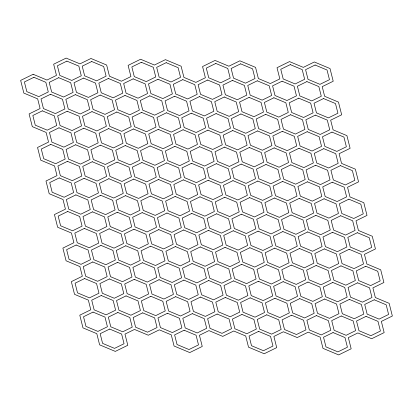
<?xml version="1.0" encoding="UTF-8"?>
<svg xmlns="http://www.w3.org/2000/svg" width="413" height="413" viewBox="0 0 413 413"><rect width="100%" height="100%" fill="white"/><g stroke="black" fill="none" stroke-linecap="round" stroke-linejoin="round"><path stroke-width="0.62" d="M33.143 74.273L20.65 80.401L23.846 93.095L37.666 98.877L40.097 108.547L29.096 113.942L32.297 126.631L46.111 132.418L48.548 142.082L37.547 147.477L40.742 160.172L54.562 165.959L56.994 175.623L45.993 181.018L49.193 193.712L63.008 199.5L65.445 209.164L54.444 214.559L57.639 227.253L71.454 233.04L73.891 242.705L62.89 248.099L66.085 260.794L79.905 266.576L82.337 276.245L71.335 281.64L74.536 294.335L88.351 300.117L90.788 309.786L79.786 315.181L82.982 327.876L96.802 333.658L99.616 344.84L115.304 351.406L127.793 345.283L124.979 334.102L134.488 329.435L148.308 335.222L159.31 329.827L171.256 334.829L174.069 346.006L189.758 352.573L202.251 346.45L199.433 335.268L208.947 330.606L222.762 336.389L233.763 330.994L245.709 335.996L248.528 347.178L264.217 353.745L276.705 347.617L273.891 336.44L283.401 331.773L297.221 337.56L308.222 332.16L320.168 337.163L322.981 348.345L338.67 354.912L351.164 348.789L348.345 337.607L357.854 332.94L371.674 338.727L384.162 332.599L381.349 321.422L392.35 316.028L389.154 303.333L375.334 297.546L372.903 287.882L383.904 282.487L380.703 269.792L366.889 264.005L364.452 254.341L375.453 248.946L372.258 236.251L358.438 230.464L356.006 220.8L367.007 215.405L363.807 202.711L349.992 196.929L347.555 187.259L358.556 181.865L355.361 169.17L341.546 163.388L339.109 153.719L350.11 148.324L346.915 135.629L333.095 129.847L330.663 120.178L341.665 114.783L338.464 102.088L324.649 96.306L322.212 86.642L333.214 81.242L330.018 68.553L314.329 61.981L303.328 67.376L289.513 61.594L277.02 67.717L279.833 78.898L270.324 83.565L258.378 78.563L255.559 67.381L239.876 60.814L228.874 66.209L215.054 60.427L202.566 66.55L205.38 77.732L195.87 82.393L183.924 77.396L181.106 66.214L165.417 59.648L154.416 65.042L140.601 59.255L128.107 65.383L130.926 76.56L121.412 81.227L109.466 76.224L106.652 65.047L90.963 58.476L79.962 63.87L66.142 58.088L53.654 64.211L56.467 75.393L46.958 80.06L33.143 74.273M33.902 77.303L24.393 81.965L26.824 91.634L38.77 96.632L48.285 91.97L45.848 82.301L33.902 77.303M66.906 61.114L57.397 65.781L59.828 75.445L71.774 80.447L81.289 75.785L78.852 66.116L66.906 61.114M58.723 77.69L49.209 82.357L51.646 92.022L63.592 97.024L73.101 92.357L70.669 82.693L58.723 77.69M91.727 61.506L82.213 66.168L84.65 75.837L96.596 80.84L106.105 76.173L103.673 66.508L91.727 61.506M50.536 94.267L41.026 98.929L43.458 108.598L55.404 113.601L64.918 108.934L62.482 99.27L50.536 94.267M83.54 78.078L74.03 82.745L76.462 92.409L88.408 97.411L97.922 92.749L95.486 83.08L83.54 78.078M42.353 110.839L32.839 115.506L35.275 125.17L47.221 130.172L56.731 125.511L54.299 115.841L42.353 110.839M75.357 94.654L65.843 99.321L68.279 108.986L80.225 113.988L89.735 109.321L87.303 99.657L75.357 94.654M108.361 78.47L98.846 83.137L101.283 92.801L113.229 97.804L122.738 93.137L120.307 83.472L108.361 78.47M141.365 62.286L131.85 66.947L134.287 76.617L146.233 81.614L155.742 76.952L153.311 67.283L141.365 62.286M67.169 111.231L57.66 115.893L60.092 125.562L72.038 130.565L81.552 125.898L79.115 116.234L67.169 111.231M100.173 95.047L90.664 99.709L93.095 109.378L105.041 114.375L114.556 109.713L112.119 100.044L100.173 95.047M133.177 78.857L123.668 83.524L126.099 93.188L138.045 98.191L147.56 93.529L145.123 83.86L133.177 78.857M166.181 62.673L156.672 67.34L159.103 77.004L171.049 82.006L180.564 77.339L178.127 67.675L166.181 62.673M58.987 127.808L49.472 132.47L51.909 142.139L63.855 147.136L73.364 142.475L70.933 132.805L58.987 127.808M91.991 111.618L82.476 116.285L84.913 125.95L96.859 130.952L106.368 126.29L103.937 116.621L91.991 111.618M124.994 95.434L115.48 100.101L117.917 109.765L129.863 114.768L139.372 110.101L136.94 100.436L124.994 95.434M157.993 79.25L148.484 83.911L150.921 93.581L162.867 98.583L172.376 93.916L169.944 84.252L157.993 79.25M50.799 144.38L41.29 149.047L43.721 158.711L55.667 163.713L65.182 159.051L62.745 149.382L50.799 144.38M83.803 128.195L74.294 132.862L76.725 142.526L88.671 147.529L98.186 142.862L95.749 133.198L83.803 128.195M116.807 112.011L107.297 116.672L109.729 126.342L121.675 131.344L131.189 126.677L128.753 117.013L116.807 112.011M149.811 95.826L140.301 100.488L142.733 110.157L154.679 115.155L164.193 110.493L161.757 100.824L149.811 95.826M182.814 79.637L173.3 84.304L175.737 93.968L187.683 98.97L197.197 94.303L194.76 84.639L182.814 79.637M215.818 63.452L206.304 68.119L208.741 77.783L220.687 82.786L230.201 78.119L227.764 68.455L215.818 63.452M75.62 144.772L66.106 149.434L68.543 159.103L80.489 164.106L89.998 159.439L87.566 149.774L75.62 144.772M108.619 128.588L99.11 133.249L101.546 142.913L113.492 147.916L123.002 143.254L120.57 133.585L108.619 128.588M141.623 112.398L132.114 117.065L134.55 126.729L146.496 131.732L156.006 127.065L153.574 117.4L141.623 112.398M174.627 96.214L165.117 100.88L167.554 110.545L179.5 115.547L189.009 110.88L186.573 101.216L174.627 96.214M207.631 80.029L198.121 84.691L200.558 94.36L212.504 99.363L222.013 94.696L219.577 85.032L207.631 80.029M240.634 63.839L231.125 68.506L233.562 78.171L245.508 83.173L255.017 78.511L252.58 68.842L240.634 63.839M67.433 161.344L57.923 166.011L60.355 175.675L72.301 180.677L81.815 176.015L79.379 166.346L67.433 161.344M100.436 145.159L90.927 149.826L93.359 159.49L105.305 164.493L114.819 159.826L112.382 150.162L100.436 145.159M133.44 128.975L123.926 133.642L126.363 143.306L138.309 148.308L147.823 143.641L145.386 133.977L133.44 128.975M166.444 112.79L156.93 117.452L159.366 127.121L171.312 132.119L180.827 127.457L178.39 117.793L166.444 112.79M199.448 96.601L189.934 101.268L192.37 110.932L204.316 115.934L213.831 111.273L211.394 101.603L199.448 96.601M232.452 80.416L222.937 85.083L225.374 94.747L237.32 99.75L246.829 95.083L244.398 85.419L232.452 80.416M59.245 177.92L49.736 182.587L52.172 192.251L64.118 197.254L73.628 192.587L71.196 182.923L59.245 177.92M92.249 161.736L82.739 166.403L85.176 176.067L97.122 181.07L106.631 176.403L104.195 166.738L92.249 161.736M125.253 145.552L115.743 150.213L118.18 159.883L130.126 164.88L139.635 160.218L137.199 150.549L125.253 145.552M158.256 129.362L148.747 134.029L151.184 143.693L163.13 148.695L172.639 144.034L170.202 134.364L158.256 129.362M191.26 113.177L181.751 117.844L184.188 127.509L196.134 132.511L205.643 127.844L203.206 118.18L191.26 113.177M224.264 96.993L214.755 101.655L217.186 111.324L229.138 116.327L238.647 111.66L236.21 101.996L224.264 96.993M257.268 80.809L247.759 85.47L250.19 95.14L262.136 100.137L271.651 95.475L269.214 85.806L257.268 80.809M290.272 64.619L280.763 69.286L283.194 78.95L295.14 83.953L304.655 79.291L302.218 69.621L290.272 64.619M84.066 178.313L74.552 182.974L76.988 192.644L88.934 197.641L98.449 192.979L96.012 183.31L84.066 178.313M117.07 162.123L107.556 166.79L109.992 176.454L121.938 181.457L131.453 176.795L129.016 167.126L117.07 162.123M150.074 145.939L140.559 150.606L142.996 160.27L154.942 165.272L164.457 160.605L162.02 150.941L150.074 145.939M183.078 129.754L173.563 134.416L176 144.085L187.946 149.088L197.455 144.421L195.024 134.757L183.078 129.754M216.082 113.57L206.567 118.232L209.004 127.901L220.95 132.898L230.459 128.237L228.028 118.567L216.082 113.57M249.085 97.38L239.571 102.047L242.008 111.711L253.954 116.714L263.463 112.052L261.031 102.383L249.085 97.38M282.089 81.196L272.575 85.863L275.012 95.527L286.958 100.529L296.467 95.862L294.035 86.198L282.089 81.196M315.093 65.011L305.579 69.673L308.015 79.342L319.961 84.345L329.471 79.678L327.039 70.014L315.093 65.011M75.878 194.884L66.369 199.551L68.806 209.215L80.752 214.218L90.261 209.556L87.824 199.887L75.878 194.884M108.882 178.7L99.373 183.367L101.81 193.031L113.756 198.034L123.265 193.367L120.828 183.702L108.882 178.7M141.886 162.516L132.377 167.177L134.808 176.847L146.76 181.849L156.269 177.182L153.832 167.518L141.886 162.516M174.89 146.331L165.381 150.993L167.812 160.662L179.763 165.659L189.273 160.998L186.836 151.328L174.89 146.331M207.894 130.141L198.385 134.808L200.816 144.473L212.762 149.475L222.277 144.813L219.84 135.144L207.894 130.141M240.898 113.957L231.388 118.624L233.82 128.288L245.766 133.291L255.28 128.624L252.844 118.959L240.898 113.957M273.902 97.773L264.392 102.434L266.824 112.104L278.77 117.106L288.284 112.439L285.848 102.775L273.902 97.773M306.905 81.588L297.396 86.25L299.828 95.914L311.774 100.917L321.288 96.255L318.851 86.585L306.905 81.588M67.696 211.461L58.181 216.128L60.618 225.792L72.564 230.795L82.079 226.128L79.642 216.464L67.696 211.461M100.7 195.277L91.185 199.938L93.622 209.608L105.568 214.61L115.082 209.943L112.646 200.279L100.7 195.277M133.704 179.092L124.189 183.754L126.626 193.423L138.572 198.421L148.081 193.759L145.65 184.09L133.704 179.092M166.707 162.903L157.193 167.57L159.63 177.234L171.576 182.236L181.085 177.569L178.653 167.905L166.707 162.903M199.711 146.718L190.197 151.385L192.634 161.049L204.58 166.052L214.089 161.385L211.657 151.721L199.711 146.718M232.715 130.534L223.201 135.196L225.637 144.865L237.583 149.867L247.093 145.2L244.661 135.536L232.715 130.534M265.719 114.344L256.205 119.011L258.641 128.675L270.587 133.678L280.097 129.016L277.665 119.347L265.719 114.344M298.723 98.16L289.208 102.827L291.645 112.491L303.591 117.493L313.1 112.826L310.669 103.162L298.723 98.16M92.512 211.854L83.003 216.515L85.434 226.185L97.385 231.182L106.895 226.52L104.458 216.851L92.512 211.854M125.516 195.664L116.007 200.331L118.438 209.995L130.389 214.997L139.899 210.331L137.462 200.666L125.516 195.664M158.52 179.479L149.01 184.146L151.442 193.811L163.388 198.813L172.902 194.146L170.466 184.482L158.52 179.479M191.524 163.295L182.014 167.957L184.446 177.626L196.392 182.629L205.906 177.962L203.47 168.297L191.524 163.295M224.527 147.105L215.018 151.772L217.45 161.437L229.396 166.439L238.91 161.777L236.473 152.108L224.527 147.105M257.531 130.921L248.022 135.588L250.454 145.252L262.4 150.255L271.914 145.588L269.477 135.923L257.531 130.921M290.535 114.737L281.026 119.403L283.457 129.068L295.403 134.07L304.918 129.403L302.481 119.739L290.535 114.737M323.539 98.552L314.03 103.214L316.461 112.883L328.407 117.881L337.922 113.219L335.485 103.549L323.539 98.552M84.329 228.425L74.815 233.092L77.252 242.756L89.198 247.759L98.707 243.092L96.275 233.428L84.329 228.425M117.333 212.241L107.819 216.908L110.256 226.572L122.202 231.574L131.711 226.907L129.279 217.243L117.333 212.241M150.337 196.056L140.823 200.718L143.259 210.387L155.205 215.385L164.715 210.723L162.283 201.059L150.337 196.056M183.341 179.867L173.827 184.534L176.263 194.198L188.209 199.2L197.719 194.538L195.287 184.869L183.341 179.867M216.345 163.682L206.83 168.349L209.267 178.013L221.213 183.016L230.722 178.349L228.291 168.685L216.345 163.682M249.349 147.498L239.834 152.16L242.271 161.829L254.217 166.831L263.726 162.164L261.295 152.5L249.349 147.498M282.353 131.313L272.838 135.975L275.275 145.644L287.221 150.642L296.73 145.98L294.299 136.311L282.353 131.313M315.356 115.124L305.842 119.791L308.279 129.455L320.225 134.457L329.734 129.796L327.303 120.126L315.356 115.124M76.142 245.002L66.632 249.669L69.064 259.333L81.01 264.335L90.524 259.669L88.088 250.004L76.142 245.002M109.146 228.817L99.636 233.479L102.068 243.149L114.014 248.146L123.528 243.484L121.092 233.82L109.146 228.817M142.149 212.628L132.64 217.295L135.072 226.959L147.018 231.961L156.532 227.3L154.095 217.63L142.149 212.628M175.153 196.443L165.644 201.11L168.076 210.775L180.022 215.777L189.536 211.11L187.099 201.446L175.153 196.443M208.157 180.259L198.648 184.921L201.079 194.59L213.025 199.593L222.54 194.926L220.103 185.261L208.157 180.259M241.161 164.075L231.652 168.736L234.083 178.406L246.029 183.403L255.544 178.741L253.107 169.072L241.161 164.075M274.165 147.885L264.656 152.552L267.087 162.216L279.033 167.219L288.548 162.557L286.111 152.887L274.165 147.885M307.169 131.701L297.659 136.367L300.091 146.032L312.037 151.034L321.551 146.367L319.115 136.703L307.169 131.701M100.963 245.389L91.449 250.056L93.885 259.72L105.831 264.723L115.341 260.061L112.909 250.392L100.963 245.389M133.967 229.205L124.452 233.872L126.889 243.536L138.835 248.538L148.344 243.871L145.913 234.207L133.967 229.205M166.971 213.02L157.456 217.682L159.893 227.351L171.839 232.354L181.348 227.687L178.917 218.023L166.971 213.02M199.975 196.836L190.46 201.498L192.897 211.167L204.843 216.164L214.352 211.502L211.921 201.833L199.975 196.836M232.978 180.646L223.464 185.313L225.901 194.977L237.847 199.98L247.356 195.318L244.924 185.649L232.978 180.646M265.982 164.462L256.468 169.129L258.905 178.793L270.851 183.795L280.36 179.128L277.928 169.464L265.982 164.462M298.986 148.277L289.472 152.939L291.908 162.608L303.854 167.611L313.364 162.944L310.932 153.28L298.986 148.277M331.99 132.093L322.476 136.755L324.912 146.424L336.858 151.421L346.368 146.76L343.936 137.09L331.99 132.093M92.775 261.966L83.266 266.633L85.697 276.297L97.644 281.299L107.158 276.633L104.721 266.968L92.775 261.966M125.779 245.781L116.27 250.443L118.701 260.113L130.647 265.115L140.162 260.448L137.725 250.784L125.779 245.781M158.783 229.597L149.274 234.259L151.705 243.928L163.651 248.925L173.166 244.264L170.729 234.594L158.783 229.597M191.787 213.407L182.278 218.074L184.709 227.739L196.655 232.741L206.17 228.079L203.733 218.41L191.787 213.407M224.791 197.223L215.281 201.89L217.713 211.554L229.659 216.557L239.173 211.89L236.737 202.225L224.791 197.223M257.795 181.039L248.285 185.7L250.717 195.37L262.663 200.372L272.177 195.705L269.741 186.041L257.795 181.039M290.798 164.854L281.289 169.516L283.721 179.18L295.667 184.183L305.181 179.521L302.744 169.851L290.798 164.854M323.802 148.665L314.293 153.331L316.725 162.996L328.671 167.998L338.185 163.331L335.748 153.667L323.802 148.665M84.593 278.543L75.078 283.204L77.515 292.874L89.461 297.876L98.97 293.209L96.539 283.545L84.593 278.543M117.597 262.358L108.082 267.02L110.519 276.689L122.465 281.687L131.974 277.025L129.543 267.356L117.597 262.358M150.6 246.169L141.086 250.836L143.523 260.5L155.469 265.502L164.978 260.84L162.546 251.171L150.6 246.169M183.604 229.984L174.09 234.651L176.527 244.315L188.473 249.318L197.982 244.651L195.55 234.987L183.604 229.984M216.608 213.8L207.094 218.462L209.53 228.131L221.476 233.133L230.986 228.466L228.554 218.802L216.608 213.8M249.612 197.615L240.098 202.277L242.534 211.941L254.48 216.944L263.99 212.282L261.558 202.613L249.612 197.615M282.611 181.426L273.101 186.093L275.538 195.757L287.484 200.759L296.993 196.092L294.562 186.428L282.611 181.426M315.615 165.241L306.105 169.908L308.542 179.572L320.488 184.575L329.997 179.908L327.566 170.244L315.615 165.241M109.409 278.93L99.9 283.597L102.331 293.261L114.277 298.263L123.792 293.597L121.355 283.932L109.409 278.93M142.413 262.745L132.903 267.412L135.335 277.077L147.281 282.079L156.795 277.412L154.359 267.748L142.413 262.745M175.417 246.561L165.907 251.223L168.339 260.892L180.285 265.895L189.799 261.228L187.363 251.563L175.417 246.561M208.42 230.371L198.911 235.038L201.343 244.702L213.289 249.705L222.803 245.043L220.366 235.374L208.42 230.371M241.424 214.187L231.915 218.854L234.347 228.518L246.293 233.521L255.807 228.854L253.37 219.189L241.424 214.187M274.428 198.003L264.919 202.669L267.35 212.334L279.296 217.336L288.811 212.669L286.374 203.005L274.428 198.003M307.432 181.818L297.918 186.48L300.354 196.149L312.3 201.146L321.815 196.485L319.378 186.815L307.432 181.818M340.436 165.628L330.921 170.295L333.358 179.96L345.304 184.962L354.819 180.3L352.382 170.631L340.436 165.628M101.226 295.507L91.712 300.174L94.149 309.838L106.095 314.84L115.604 310.173L113.172 300.509L101.226 295.507M134.23 279.322L124.716 283.984L127.152 293.653L139.098 298.656L148.608 293.989L146.176 284.325L134.23 279.322M167.234 263.133L157.72 267.8L160.156 277.464L172.102 282.466L181.612 277.804L179.18 268.135L167.234 263.133M200.238 246.948L190.723 251.615L193.16 261.279L205.106 266.282L214.615 261.615L212.184 251.951L200.238 246.948M233.237 230.764L223.727 235.431L226.164 245.095L238.11 250.097L247.619 245.43L245.188 235.766L233.237 230.764M266.24 214.579L256.731 219.241L259.168 228.91L271.114 233.908L280.623 229.246L278.192 219.577L266.24 214.579M299.244 198.39L289.735 203.057L292.172 212.721L304.118 217.723L313.627 213.062L311.19 203.392L299.244 198.39M332.248 182.205L322.739 186.872L325.176 196.536L337.122 201.539L346.631 196.872L344.194 187.208L332.248 182.205M93.039 312.083L83.529 316.745L85.961 326.415L97.907 331.412L107.421 326.75L104.985 317.086L93.039 312.083M126.042 295.894L116.533 300.561L118.965 310.225L130.911 315.227L140.425 310.566L137.988 300.896L126.042 295.894M159.046 279.709L149.537 284.376L151.969 294.041L163.915 299.043L173.429 294.376L170.992 284.712L159.046 279.709M192.05 263.525L182.541 268.187L184.972 277.856L196.918 282.859L206.433 278.192L203.996 268.527L192.05 263.525M225.054 247.341L215.545 252.002L217.976 261.672L229.922 266.669L239.437 262.007L237 252.338L225.054 247.341M258.058 231.151L248.543 235.818L250.98 245.482L262.926 250.484L272.441 245.823L270.004 236.153L258.058 231.151M291.062 214.966L281.547 219.633L283.984 229.298L295.93 234.3L305.444 229.633L303.008 219.969L291.062 214.966M324.066 198.782L314.551 203.444L316.988 213.113L328.934 218.116L338.448 213.449L336.012 203.785L324.066 198.782M117.86 312.471L108.345 317.138L110.782 326.802L122.728 331.804L132.237 327.137L129.806 317.473L117.86 312.471M150.864 296.286L141.349 300.948L143.786 310.617L155.732 315.62L165.241 310.953L162.81 301.289L150.864 296.286M183.862 280.102L174.353 284.764L176.79 294.433L188.736 299.43L198.245 294.768L195.814 285.099L183.862 280.102M216.866 263.912L207.357 268.579L209.794 278.243L221.74 283.246L231.249 278.584L228.812 268.915L216.866 263.912M249.87 247.728L240.361 252.395L242.798 262.059L254.744 267.061L264.253 262.394L261.816 252.73L249.87 247.728M282.874 231.543L273.365 236.205L275.801 245.874L287.747 250.877L297.257 246.21L294.82 236.546L282.874 231.543M315.878 215.359L306.369 220.021L308.805 229.69L320.751 234.687L330.261 230.026L327.824 220.356L315.878 215.359M348.882 199.169L339.372 203.836L341.804 213.5L353.755 218.503L363.264 213.836L360.828 204.172L348.882 199.169M109.672 329.047L100.163 333.709L102.594 343.379L114.54 348.381L124.055 343.714L121.618 334.05L109.672 329.047M142.676 312.863L133.167 317.525L135.598 327.194L147.544 332.191L157.059 327.53L154.622 317.86L142.676 312.863M175.68 296.673L166.171 301.34L168.602 311.004L180.548 316.007L190.063 311.345L187.626 301.676L175.68 296.673M208.684 280.489L199.169 285.156L201.606 294.82L213.552 299.823L223.066 295.156L220.63 285.491L208.684 280.489M241.688 264.305L232.173 268.966L234.61 278.636L246.556 283.638L256.07 278.971L253.634 269.307L241.688 264.305M274.691 248.12L265.177 252.782L267.614 262.451L279.56 267.448L289.074 262.787L286.637 253.117L274.691 248.12M307.695 231.93L298.181 236.597L300.618 246.262L312.564 251.264L322.073 246.597L319.641 236.933L307.695 231.93M340.699 215.746L331.185 220.413L333.621 230.077L345.567 235.08L355.077 230.413L352.645 220.749L340.699 215.746M167.492 313.25L157.983 317.917L160.42 327.581L172.366 332.584L181.875 327.917L179.438 318.253L167.492 313.25M200.496 297.066L190.987 301.727L193.423 311.397L205.369 316.399L214.879 311.732L212.442 302.068L200.496 297.066M233.5 280.881L223.991 285.543L226.427 295.207L238.373 300.21L247.883 295.548L245.446 285.879L233.5 280.881M266.504 264.692L256.994 269.359L259.426 279.023L271.377 284.025L280.886 279.358L278.45 269.694L266.504 264.692M299.508 248.507L289.998 253.174L292.43 262.838L304.381 267.841L313.89 263.174L311.454 253.51L299.508 248.507M332.511 232.323L323.002 236.985L325.434 246.654L337.38 251.656L346.894 246.989L344.457 237.325L332.511 232.323M192.313 313.637L182.799 318.304L185.236 327.968L197.182 332.971L206.696 328.309L204.259 318.64L192.313 313.637M225.317 297.453L215.803 302.12L218.24 311.784L230.186 316.786L239.7 312.12L237.263 302.455L225.317 297.453M258.321 281.268L248.807 285.935L251.243 295.6L263.189 300.602L272.699 295.935L270.267 286.271L258.321 281.268M291.325 265.084L281.811 269.746L284.247 279.415L296.193 284.412L305.703 279.751L303.271 270.087L291.325 265.084M324.329 248.894L314.814 253.561L317.251 263.226L329.197 268.228L338.706 263.566L336.275 253.897L324.329 248.894M357.333 232.71L347.818 237.377L350.255 247.041L362.201 252.044L371.71 247.377L369.279 237.712L357.333 232.71M184.126 330.214L174.616 334.881L177.053 344.545L188.999 349.548L198.508 344.881L196.072 335.217L184.126 330.214M217.13 314.03L207.62 318.697L210.052 328.361L222.003 333.363L231.512 328.696L229.076 319.032L217.13 314.03M250.133 297.845L240.624 302.507L243.056 312.176L255.007 317.174L264.516 312.512L262.079 302.843L250.133 297.845M283.137 281.656L273.628 286.323L276.06 295.987L288.006 300.989L297.52 296.327L295.083 286.658L283.137 281.656M316.141 265.471L306.632 270.138L309.063 279.802L321.009 284.805L330.524 280.138L328.087 270.474L316.141 265.471M349.145 249.287L339.636 253.949L342.067 263.618L354.013 268.62L363.528 263.953L361.091 254.289L349.145 249.287M241.951 314.417L232.436 319.084L234.873 328.748L246.819 333.75L256.328 329.089L253.897 319.419L241.951 314.417M274.955 298.232L265.44 302.899L267.877 312.564L279.823 317.566L289.332 312.899L286.901 303.235L274.955 298.232M307.959 282.048L298.444 286.71L300.881 296.379L312.827 301.382L322.336 296.715L319.905 287.05L307.959 282.048M340.962 265.864L331.448 270.525L333.885 280.195L345.831 285.192L355.34 280.53L352.909 270.861L340.962 265.864M266.767 314.809L257.258 319.471L259.689 329.14L271.635 334.143L281.15 329.476L278.713 319.812L266.767 314.809M299.771 298.625L290.262 303.287L292.693 312.956L304.639 317.953L314.154 313.291L311.717 303.622L299.771 298.625M332.775 282.435L323.265 287.102L325.697 296.766L337.643 301.769L347.157 297.107L344.721 287.438L332.775 282.435M365.779 266.251L356.269 270.918L358.701 280.582L370.647 285.584L380.161 280.917L377.725 271.253L365.779 266.251M258.584 331.386L249.07 336.048L251.507 345.717L263.453 350.714L272.962 346.053L270.53 336.383L258.584 331.386M291.588 315.196L282.074 319.863L284.511 329.528L296.457 334.53L305.966 329.863L303.534 320.199L291.588 315.196M324.592 299.012L315.078 303.679L317.514 313.343L329.46 318.346L338.97 313.679L336.538 304.014L324.592 299.012M357.596 282.828L348.082 287.489L350.518 297.159L362.464 302.161L371.974 297.494L369.542 287.83L357.596 282.828M316.404 315.589L306.895 320.251L309.327 329.92L321.273 334.922L330.787 330.255L328.35 320.591L316.404 315.589M349.408 299.399L339.899 304.066L342.331 313.73L354.277 318.733L363.791 314.071L361.354 304.402L349.408 299.399M341.226 315.976L331.711 320.643L334.148 330.307L346.094 335.31L355.603 330.643L353.172 320.978L341.226 315.976M374.23 299.792L364.715 304.453L367.152 314.123L379.098 319.125L388.607 314.458L386.176 304.794L374.23 299.792M333.038 332.553L323.529 337.214L325.96 346.884L337.906 351.886L347.421 347.219L344.984 337.555L333.038 332.553M366.042 316.368L356.533 321.03L358.964 330.699L370.91 335.697L380.425 331.035L377.988 321.366L366.042 316.368"/></g></svg>
